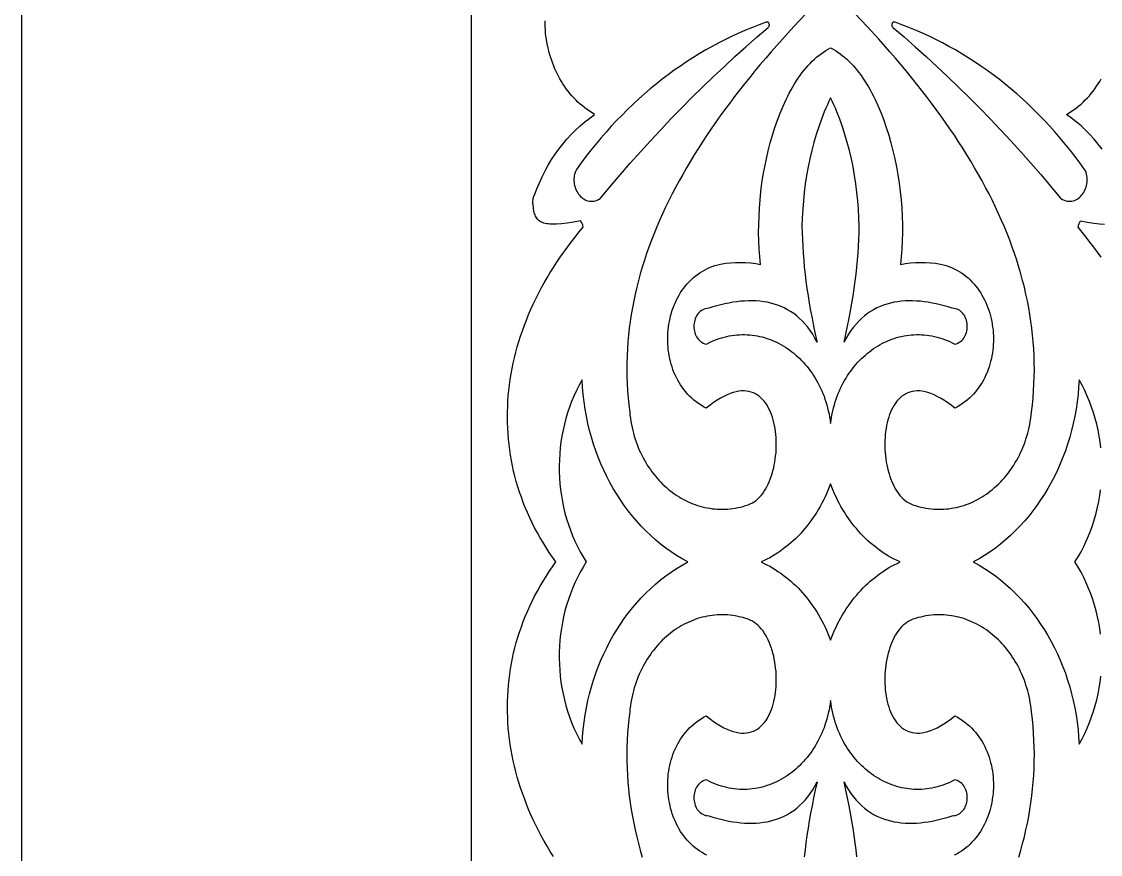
# Model space of a CAD drawing. Extents: x -335 to 335, y -262 to 262.
# Drawn here: x -335 to -215, y -169.9 to -77.3 of the extents above; entities that cross this region are included whole.
import ezdxf

# ---------------------------------------------------------------- set-up
doc = ezdxf.new("R2010")
doc.units = 0
doc.layers.add('LAYER_1', color=18, linetype='CONTINUOUS')

msp = doc.modelspace()

# ---------------------------------------------------------------- linework, layer by layer
at = {"layer": 'LAYER_1'}
for points in [[(335, -262.5), (335, 72.5), (140, 262.5), (-335, 262.5), (-335, -262.5)], [(185.59, 148.27), (119.67, 212.5), (-285, 212.5), (-285, -212.5), (285, -212.5), (285, 49.82), (192.78, 141.45)], [(-273.26, -93.7), (-273.35, -93.87), (-273.42, -94.04), (-273.47, -94.22), (-273.51, -94.4), (-273.54, -94.58), (-273.55, -94.76), (-273.55, -94.95), (-273.54, -95.13), (-273.51, -95.31), (-273.47, -95.48), (-273.43, -95.66), (-273.37, -95.83), (-273.3, -95.99), (-273.22, -96.15), (-273.13, -96.3), (-273.03, -96.44), (-272.93, -96.58), (-272.81, -96.7), (-272.69, -96.81), (-272.56, -96.92), (-272.43, -97.01), (-272.29, -97.08), (-272.14, -97.15), (-271.99, -97.19), (-271.83, -97.22), (-271.67, -97.24), (-271.5, -97.24), (-271.33, -97.22), (-271.16, -97.18), (-270.98, -97.12), (-270.81, -97.04), (-270.63, -96.93), (-270.55, -96.86), (-269.47, -95.56), (-268.38, -94.28), (-267.28, -93.01), (-266.16, -91.76), (-265.04, -90.52), (-263.9, -89.3), (-262.76, -88.09), (-261.6, -86.9), (-260.43, -85.72), (-259.25, -84.56), (-258.05, -83.41), (-256.85, -82.28), (-255.64, -81.16), (-254.42, -80.06), (-253.18, -78.97), (-251.94, -77.9), (-251.89, -77.86), (-251.86, -77.81), (-251.83, -77.76), (-251.82, -77.71), (-251.81, -77.66), (-251.81, -77.6), (-251.82, -77.55), (-251.84, -77.5), (-251.86, -77.45), (-251.89, -77.41), (-251.92, -77.37), (-251.96, -77.34), (-252.01, -77.32), (-252.06, -77.32), (-252.11, -77.32), (-252.17, -77.34), (-252.94, -77.62), (-253.7, -77.91), (-254.46, -78.22), (-255.22, -78.55), (-255.96, -78.89), (-256.7, -79.25), (-257.44, -79.63), (-258.17, -80.02), (-258.89, -80.42), (-259.61, -80.84), (-260.31, -81.28), (-261.01, -81.73), (-261.71, -82.2), (-262.39, -82.68), (-263.07, -83.17), (-263.74, -83.68), (-264.41, -84.21), (-265.06, -84.75), (-265.71, -85.3), (-266.34, -85.86), (-266.97, -86.44), (-267.59, -87.04), (-268.2, -87.65), (-268.8, -88.27), (-269.4, -88.9), (-269.98, -89.55), (-270.55, -90.21), (-271.11, -90.88), (-271.67, -91.57), (-272.21, -92.27), (-272.74, -92.98)], [(-237.83, -77.34), (-237.89, -77.32), (-237.94, -77.32), (-237.99, -77.32), (-238.04, -77.34), (-238.08, -77.37), (-238.11, -77.41), (-238.14, -77.45), (-238.16, -77.5), (-238.18, -77.55), (-238.19, -77.6), (-238.19, -77.66), (-238.18, -77.71), (-238.17, -77.76), (-238.14, -77.81), (-238.11, -77.86), (-238.06, -77.9), (-236.82, -78.97), (-235.58, -80.06), (-234.36, -81.16), (-233.15, -82.28), (-231.95, -83.41), (-230.75, -84.56), (-229.57, -85.72), (-228.4, -86.9), (-227.24, -88.09), (-226.1, -89.3), (-224.96, -90.52), (-223.84, -91.76), (-222.72, -93.01), (-221.62, -94.28), (-220.53, -95.56), (-219.45, -96.86), (-219.37, -96.93), (-219.19, -97.04), (-219.02, -97.12), (-218.84, -97.18), (-218.67, -97.22), (-218.5, -97.24), (-218.33, -97.24), (-218.17, -97.22), (-218.01, -97.19), (-217.86, -97.15), (-217.71, -97.08), (-217.57, -97.01), (-217.44, -96.92), (-217.31, -96.81), (-217.19, -96.7), (-217.07, -96.58), (-216.97, -96.44), (-216.87, -96.3), (-216.78, -96.15), (-216.7, -95.99), (-216.63, -95.83), (-216.57, -95.66), (-216.53, -95.48), (-216.49, -95.31), (-216.46, -95.13), (-216.45, -94.95), (-216.45, -94.76), (-216.46, -94.58), (-216.49, -94.4), (-216.53, -94.22), (-216.58, -94.04), (-216.65, -93.87), (-216.74, -93.7), (-217.26, -92.98), (-217.79, -92.27), (-218.33, -91.57), (-218.89, -90.88), (-219.45, -90.21), (-220.02, -89.55), (-220.6, -88.9), (-221.2, -88.27), (-221.8, -87.65), (-222.41, -87.04), (-223.03, -86.44), (-223.66, -85.86), (-224.29, -85.3), (-224.94, -84.75), (-225.59, -84.21), (-226.26, -83.68), (-226.93, -83.17), (-227.61, -82.68), (-228.29, -82.2), (-228.99, -81.73), (-229.69, -81.28), (-230.39, -80.84), (-231.11, -80.42), (-231.83, -80.02), (-232.56, -79.63), (-233.3, -79.25), (-234.04, -78.89), (-234.78, -78.55), (-235.54, -78.22), (-236.3, -77.91), (-237.06, -77.62)], [(-258.54, -109.14), (-258.73, -109.15), (-258.9, -109.19), (-259.07, -109.24), (-259.22, -109.31), (-259.37, -109.39), (-259.5, -109.49), (-259.62, -109.6), (-259.73, -109.73), (-259.83, -109.86), (-259.92, -110), (-259.99, -110.15), (-260.06, -110.31), (-260.11, -110.48), (-260.15, -110.64), (-260.18, -110.82), (-260.2, -110.99), (-260.21, -111.17), (-260.2, -111.34), (-260.18, -111.52), (-260.15, -111.69), (-260.11, -111.85), (-260.06, -112.02), (-259.99, -112.18), (-259.91, -112.33), (-259.82, -112.47), (-259.71, -112.6), (-259.6, -112.72), (-259.47, -112.83), (-259.32, -112.93), (-259.17, -113.02), (-259, -113.08), (-258.82, -113.13), (-258.54, -112.99), (-258.26, -112.85), (-257.97, -112.73), (-257.69, -112.62), (-257.41, -112.52), (-257.12, -112.42), (-256.84, -112.34), (-256.55, -112.27), (-256.27, -112.21), (-255.98, -112.16), (-255.7, -112.12), (-255.41, -112.1), (-255.13, -112.08), (-254.85, -112.07), (-254.56, -112.07), (-254.28, -112.08), (-254, -112.1), (-253.72, -112.12), (-253.44, -112.16), (-253.17, -112.21), (-252.89, -112.27), (-252.62, -112.33), (-252.35, -112.41), (-252.08, -112.49), (-251.81, -112.58), (-251.55, -112.69), (-251.29, -112.8), (-251.03, -112.91), (-250.78, -113.04), (-250.52, -113.17), (-250.28, -113.32), (-250.03, -113.47), (-249.79, -113.63), (-249.55, -113.79), (-249.32, -113.97), (-249.09, -114.15), (-248.87, -114.34), (-248.65, -114.54), (-248.43, -114.74), (-248.22, -114.95), (-248.01, -115.17), (-247.81, -115.4), (-247.62, -115.63), (-247.43, -115.87), (-247.24, -116.12), (-247.06, -116.37), (-246.89, -116.63), (-246.72, -116.9), (-246.56, -117.17), (-246.41, -117.45), (-246.26, -117.73), (-246.12, -118.02), (-245.98, -118.32), (-245.85, -118.62), (-245.73, -118.93), (-245.62, -119.24), (-245.52, -119.56), (-245.42, -119.89), (-245.33, -120.22), (-245.25, -120.55), (-245.17, -120.89), (-245.11, -121.24), (-245.05, -121.59), (-245, -121.94), (-244.95, -121.59), (-244.89, -121.24), (-244.83, -120.89), (-244.75, -120.55), (-244.67, -120.22), (-244.58, -119.89), (-244.48, -119.56), (-244.38, -119.24), (-244.27, -118.93), (-244.15, -118.62), (-244.02, -118.32), (-243.88, -118.02), (-243.74, -117.73), (-243.59, -117.45), (-243.44, -117.17), (-243.28, -116.9), (-243.11, -116.63), (-242.94, -116.37), (-242.76, -116.12), (-242.57, -115.87), (-242.38, -115.63), (-242.19, -115.4), (-241.99, -115.17), (-241.78, -114.95), (-241.57, -114.74), (-241.35, -114.54), (-241.13, -114.34), (-240.91, -114.15), (-240.68, -113.97), (-240.45, -113.79), (-240.21, -113.63), (-239.97, -113.47), (-239.72, -113.32), (-239.48, -113.17), (-239.22, -113.04), (-238.97, -112.91), (-238.71, -112.8), (-238.45, -112.69), (-238.19, -112.58), (-237.92, -112.49), (-237.65, -112.41), (-237.38, -112.33), (-237.11, -112.27), (-236.83, -112.21), (-236.56, -112.16), (-236.28, -112.12), (-236, -112.1), (-235.72, -112.08), (-235.44, -112.07), (-235.15, -112.07), (-234.87, -112.08), (-234.59, -112.1), (-234.3, -112.12), (-234.02, -112.16), (-233.73, -112.21), (-233.45, -112.27), (-233.16, -112.34), (-232.88, -112.42), (-232.59, -112.52), (-232.31, -112.62), (-232.03, -112.73), (-231.74, -112.85), (-231.46, -112.99), (-231.18, -113.13), (-231, -113.08), (-230.83, -113.02), (-230.68, -112.93), (-230.53, -112.83), (-230.4, -112.72), (-230.29, -112.6), (-230.18, -112.47), (-230.09, -112.33), (-230.01, -112.18), (-229.94, -112.02), (-229.89, -111.85), (-229.85, -111.69), (-229.82, -111.52), (-229.8, -111.34), (-229.79, -111.17), (-229.8, -110.99), (-229.82, -110.82), (-229.85, -110.64), (-229.89, -110.48), (-229.94, -110.31), (-230.01, -110.15), (-230.08, -110), (-230.17, -109.86), (-230.27, -109.73), (-230.38, -109.6), (-230.5, -109.49), (-230.63, -109.39), (-230.78, -109.31), (-230.93, -109.24), (-231.1, -109.19), (-231.27, -109.15), (-231.46, -109.14), (-231.91, -109), (-232.35, -108.87), (-232.8, -108.75), (-233.25, -108.65), (-233.69, -108.56), (-234.13, -108.48), (-234.57, -108.42), (-235, -108.37), (-235.44, -108.34), (-235.87, -108.32), (-236.29, -108.32), (-236.71, -108.33), (-237.13, -108.37), (-237.53, -108.42), (-237.94, -108.48), (-238.34, -108.57), (-238.73, -108.68), (-239.11, -108.8), (-239.49, -108.95), (-239.85, -109.11), (-240.21, -109.3), (-240.56, -109.51), (-240.91, -109.74), (-241.24, -109.99), (-241.56, -110.27), (-241.87, -110.57), (-242.17, -110.9), (-242.46, -111.25), (-242.74, -111.62), (-243.01, -112.02), (-243.26, -112.45), (-243.5, -112.9), (-243.3, -112.01), (-243.11, -111.13), (-242.94, -110.26), (-242.78, -109.41), (-242.63, -108.58), (-242.5, -107.76), (-242.37, -106.94), (-242.26, -106.14), (-242.16, -105.35), (-242.08, -104.57), (-242.01, -103.79), (-241.94, -103.03), (-241.9, -102.26), (-241.86, -101.5), (-241.83, -100.75), (-241.82, -100), (-241.85, -99.07), (-241.9, -98.13), (-241.97, -97.19), (-242.07, -96.25), (-242.19, -95.31), (-242.33, -94.37), (-242.5, -93.43), (-242.69, -92.51), (-242.9, -91.59), (-243.14, -90.69), (-243.4, -89.81), (-243.68, -88.95), (-243.98, -88.1), (-244.3, -87.29), (-244.46, -86.89), (-244.64, -86.5), (-244.82, -86.11), (-245, -85.74), (-245.18, -86.11), (-245.36, -86.5), (-245.54, -86.89), (-245.7, -87.29), (-246.02, -88.1), (-246.32, -88.95), (-246.6, -89.81), (-246.86, -90.69), (-247.1, -91.59), (-247.31, -92.51), (-247.5, -93.43), (-247.67, -94.37), (-247.81, -95.31), (-247.93, -96.25), (-248.03, -97.19), (-248.1, -98.13), (-248.15, -99.07), (-248.18, -100), (-248.17, -100.75), (-248.14, -101.5), (-248.1, -102.26), (-248.06, -103.03), (-247.99, -103.79), (-247.92, -104.57), (-247.84, -105.35), (-247.74, -106.14), (-247.63, -106.94), (-247.5, -107.76), (-247.37, -108.58), (-247.22, -109.41), (-247.06, -110.26), (-246.89, -111.13), (-246.7, -112.01), (-246.5, -112.9), (-246.74, -112.45), (-246.99, -112.02), (-247.26, -111.62), (-247.54, -111.25), (-247.83, -110.9), (-248.13, -110.57), (-248.44, -110.27), (-248.76, -109.99), (-249.09, -109.74), (-249.44, -109.51), (-249.79, -109.3), (-250.15, -109.11), (-250.51, -108.95), (-250.89, -108.8), (-251.27, -108.68), (-251.66, -108.57), (-252.06, -108.48), (-252.47, -108.42), (-252.87, -108.37), (-253.29, -108.33), (-253.71, -108.32), (-254.13, -108.32), (-254.56, -108.34), (-255, -108.37), (-255.43, -108.42), (-255.87, -108.48), (-256.31, -108.56), (-256.75, -108.65), (-257.2, -108.75), (-257.65, -108.87), (-258.09, -109)], [(-272.19, -137.36), (-272.54, -137.93), (-272.86, -138.5), (-273.17, -139.09), (-273.45, -139.68), (-273.71, -140.29), (-273.95, -140.9), (-274.17, -141.53), (-274.37, -142.16), (-274.55, -142.8), (-274.7, -143.44), (-274.83, -144.09), (-274.95, -144.75), (-275.04, -145.4), (-275.11, -146.06), (-275.15, -146.73), (-275.18, -147.39), (-275.19, -148.06), (-275.17, -148.72), (-275.13, -149.39), (-275.07, -150.05), (-274.99, -150.71), (-274.89, -151.37), (-274.76, -152.03), (-274.61, -152.68), (-274.44, -153.32), (-274.25, -153.96), (-274.04, -154.59), (-273.81, -155.21), (-273.55, -155.83), (-273.28, -156.43), (-272.98, -157.03), (-272.65, -157.62), (-272.6, -156.79), (-272.53, -155.98), (-272.43, -155.17), (-272.31, -154.36), (-272.17, -153.57), (-272, -152.78), (-271.82, -152.01), (-271.61, -151.24), (-271.37, -150.49), (-271.12, -149.74), (-270.85, -149.01), (-270.55, -148.29), (-270.24, -147.58), (-269.9, -146.89), (-269.55, -146.21), (-269.18, -145.55), (-268.79, -144.9), (-268.37, -144.26), (-267.95, -143.64), (-267.5, -143.04), (-267.04, -142.46), (-266.56, -141.89), (-266.06, -141.35), (-265.54, -140.82), (-265.01, -140.31), (-264.47, -139.83), (-263.91, -139.36), (-263.33, -138.91), (-262.74, -138.49), (-262.14, -138.09), (-261.52, -137.72), (-260.88, -137.36), (-261.52, -137.01), (-262.14, -136.63), (-262.74, -136.23), (-263.33, -135.81), (-263.91, -135.37), (-264.47, -134.9), (-265.01, -134.41), (-265.54, -133.91), (-266.06, -133.38), (-266.56, -132.83), (-267.04, -132.27), (-267.5, -131.68), (-267.95, -131.08), (-268.37, -130.46), (-268.79, -129.83), (-269.18, -129.18), (-269.55, -128.52), (-269.9, -127.84), (-270.24, -127.14), (-270.55, -126.43), (-270.85, -125.71), (-271.12, -124.98), (-271.37, -124.24), (-271.61, -123.48), (-271.82, -122.72), (-272, -121.94), (-272.17, -121.16), (-272.31, -120.36), (-272.43, -119.56), (-272.53, -118.75), (-272.6, -117.93), (-272.65, -117.11), (-272.98, -117.7), (-273.28, -118.29), (-273.55, -118.9), (-273.81, -119.51), (-274.04, -120.14), (-274.25, -120.77), (-274.44, -121.41), (-274.61, -122.05), (-274.76, -122.7), (-274.89, -123.35), (-274.99, -124.01), (-275.07, -124.67), (-275.13, -125.34), (-275.17, -126), (-275.19, -126.67), (-275.18, -127.33), (-275.15, -128), (-275.11, -128.66), (-275.04, -129.32), (-274.95, -129.98), (-274.83, -130.63), (-274.7, -131.28), (-274.55, -131.93), (-274.37, -132.57), (-274.17, -133.2), (-273.95, -133.82), (-273.71, -134.44), (-273.45, -135.04), (-273.17, -135.64), (-272.86, -136.23), (-272.54, -136.8)], [(-252.73, -137.36), (-252.4, -137.51), (-252.08, -137.67), (-251.77, -137.84), (-251.46, -138.02), (-251.15, -138.2), (-250.85, -138.4), (-250.55, -138.6), (-250.26, -138.81), (-249.98, -139.03), (-249.69, -139.26), (-249.42, -139.5), (-249.15, -139.74), (-248.88, -139.99), (-248.62, -140.25), (-248.36, -140.52), (-248.12, -140.79), (-247.87, -141.07), (-247.63, -141.36), (-247.4, -141.65), (-247.18, -141.96), (-246.96, -142.26), (-246.75, -142.58), (-246.54, -142.9), (-246.34, -143.23), (-246.15, -143.56), (-245.96, -143.9), (-245.78, -144.25), (-245.61, -144.6), (-245.45, -144.95), (-245.29, -145.32), (-245.14, -145.68), (-245, -146.06), (-244.86, -145.68), (-244.71, -145.32), (-244.55, -144.95), (-244.39, -144.6), (-244.22, -144.25), (-244.04, -143.9), (-243.85, -143.56), (-243.66, -143.23), (-243.46, -142.9), (-243.25, -142.58), (-243.04, -142.26), (-242.82, -141.96), (-242.6, -141.65), (-242.37, -141.36), (-242.13, -141.07), (-241.88, -140.79), (-241.64, -140.52), (-241.38, -140.25), (-241.12, -139.99), (-240.85, -139.74), (-240.58, -139.5), (-240.31, -139.26), (-240.02, -139.03), (-239.74, -138.81), (-239.45, -138.6), (-239.15, -138.4), (-238.85, -138.2), (-238.54, -138.02), (-238.23, -137.84), (-237.92, -137.67), (-237.6, -137.51), (-237.27, -137.36), (-237.6, -137.21), (-237.92, -137.05), (-238.23, -136.88), (-238.54, -136.71), (-238.85, -136.52), (-239.15, -136.33), (-239.45, -136.12), (-239.74, -135.91), (-240.02, -135.69), (-240.31, -135.46), (-240.58, -135.23), (-240.85, -134.99), (-241.12, -134.73), (-241.38, -134.48), (-241.64, -134.21), (-241.88, -133.94), (-242.13, -133.65), (-242.37, -133.37), (-242.6, -133.07), (-242.82, -132.77), (-243.04, -132.46), (-243.25, -132.15), (-243.46, -131.83), (-243.66, -131.5), (-243.85, -131.17), (-244.04, -130.83), (-244.22, -130.48), (-244.39, -130.13), (-244.55, -129.77), (-244.71, -129.41), (-244.86, -129.04), (-245, -128.67), (-245.14, -129.04), (-245.29, -129.41), (-245.45, -129.77), (-245.61, -130.13), (-245.78, -130.48), (-245.96, -130.83), (-246.15, -131.17), (-246.34, -131.5), (-246.54, -131.83), (-246.75, -132.15), (-246.96, -132.46), (-247.18, -132.77), (-247.4, -133.07), (-247.63, -133.37), (-247.87, -133.65), (-248.12, -133.94), (-248.36, -134.21), (-248.62, -134.48), (-248.88, -134.73), (-249.15, -134.99), (-249.42, -135.23), (-249.69, -135.46), (-249.98, -135.69), (-250.26, -135.91), (-250.55, -136.12), (-250.85, -136.33), (-251.15, -136.52), (-251.46, -136.71), (-251.77, -136.88), (-252.08, -137.05), (-252.4, -137.21)]]:
    msp.add_lwpolyline(points, close=True, dxfattribs=at)
for points in [[(-247.75, -76.38), (-249.07, -77.79), (-250.36, -79.2), (-251.61, -80.62), (-252.22, -81.33), (-252.82, -82.04), (-253.41, -82.75), (-254, -83.46), (-254.57, -84.17), (-255.13, -84.89), (-255.68, -85.6), (-256.22, -86.32), (-256.76, -87.03), (-257.28, -87.75), (-257.79, -88.47), (-258.28, -89.19), (-258.77, -89.9), (-259.25, -90.63), (-259.71, -91.35), (-260.16, -92.07), (-260.6, -92.79), (-261.03, -93.52), (-261.45, -94.25), (-261.86, -94.97), (-262.25, -95.7), (-262.63, -96.43), (-263, -97.16), (-263.35, -97.9), (-263.69, -98.63), (-264.02, -99.37), (-264.34, -100.1), (-264.64, -100.84), (-264.93, -101.58), (-265.21, -102.33), (-265.47, -103.07), (-265.71, -103.81), (-265.95, -104.56), (-266.17, -105.31), (-266.37, -106.06), (-266.56, -106.81), (-266.74, -107.56), (-266.9, -108.32), (-267.05, -109.08), (-267.18, -109.84), (-267.29, -110.6), (-267.4, -111.36), (-267.48, -112.13), (-267.55, -112.89), (-267.6, -113.66), (-267.64, -114.44), (-267.66, -115.21), (-267.67, -115.98), (-267.66, -116.76), (-267.63, -117.54), (-267.59, -118.32), (-267.53, -119.11), (-267.45, -119.9), (-267.35, -120.69), (-267.32, -121.04), (-267.27, -121.38), (-267.22, -121.73), (-267.16, -122.06), (-267.09, -122.4), (-267.01, -122.73), (-266.93, -123.05), (-266.84, -123.37), (-266.74, -123.69), (-266.63, -124), (-266.52, -124.31), (-266.4, -124.61), (-266.28, -124.91), (-266.14, -125.2), (-266, -125.49), (-265.86, -125.77), (-265.71, -126.04), (-265.55, -126.31), (-265.39, -126.58), (-265.22, -126.84), (-265.05, -127.09), (-264.87, -127.34), (-264.68, -127.58), (-264.49, -127.82), (-264.3, -128.04), (-264.1, -128.27), (-263.89, -128.48), (-263.68, -128.69), (-263.47, -128.89), (-263.25, -129.09), (-263.03, -129.28), (-262.8, -129.46), (-262.57, -129.64), (-262.34, -129.8), (-262.1, -129.97), (-261.86, -130.12), (-261.61, -130.26), (-261.36, -130.4), (-261.11, -130.53), (-260.86, -130.66), (-260.6, -130.77), (-260.34, -130.88), (-260.07, -130.98), (-259.81, -131.07), (-259.54, -131.15), (-259.27, -131.22), (-259, -131.29), (-258.72, -131.34), (-258.45, -131.39), (-258.17, -131.43), (-257.89, -131.46), (-257.61, -131.48), (-257.32, -131.49), (-257.04, -131.5), (-256.75, -131.49), (-256.47, -131.47), (-256.18, -131.45), (-255.89, -131.41), (-255.6, -131.37), (-255.31, -131.31), (-255.03, -131.25), (-254.74, -131.17), (-254.45, -131.09), (-254.16, -130.99), (-253.93, -130.9), (-253.7, -130.79), (-253.49, -130.66), (-253.28, -130.51), (-253.09, -130.34), (-252.9, -130.15), (-252.72, -129.95), (-252.55, -129.73), (-252.38, -129.5), (-252.23, -129.25), (-252.08, -128.99), (-251.95, -128.72), (-251.82, -128.44), (-251.71, -128.15), (-251.6, -127.85), (-251.5, -127.54), (-251.41, -127.22), (-251.33, -126.9), (-251.26, -126.57), (-251.2, -126.24), (-251.15, -125.9), (-251.11, -125.56), (-251.07, -125.22), (-251.05, -124.87), (-251.04, -124.53), (-251.04, -124.19), (-251.04, -123.84), (-251.06, -123.5), (-251.09, -123.17), (-251.12, -122.83), (-251.17, -122.51), (-251.23, -122.18), (-251.3, -121.87), (-251.38, -121.56), (-251.47, -121.26), (-251.56, -120.97), (-251.67, -120.69), (-251.79, -120.42), (-251.93, -120.17), (-252.07, -119.92), (-252.22, -119.7), (-252.38, -119.48), (-252.56, -119.28), (-252.74, -119.1), (-252.94, -118.93), (-253.14, -118.79), (-253.36, -118.66), (-253.59, -118.55), (-253.83, -118.46), (-254.08, -118.4), (-254.35, -118.35), (-254.62, -118.34), (-254.91, -118.34), (-255.2, -118.37), (-255.51, -118.43), (-255.83, -118.51), (-256.17, -118.62), (-256.51, -118.76), (-256.87, -118.94), (-257.24, -119.14), (-257.61, -119.37), (-258.01, -119.63), (-258.41, -119.93), (-258.83, -120.27), (-259.12, -120.1), (-259.41, -119.93), (-259.69, -119.74), (-259.95, -119.55), (-260.21, -119.35), (-260.45, -119.13), (-260.68, -118.91), (-260.9, -118.68), (-261.11, -118.44), (-261.31, -118.19), (-261.5, -117.93), (-261.68, -117.67), (-261.85, -117.4), (-262.01, -117.13), (-262.15, -116.84), (-262.29, -116.56), (-262.42, -116.27), (-262.53, -115.97), (-262.64, -115.67), (-262.73, -115.36), (-262.81, -115.05), (-262.89, -114.74), (-262.95, -114.43), (-263, -114.11), (-263.05, -113.8), (-263.08, -113.48), (-263.1, -113.16), (-263.12, -112.83), (-263.12, -112.51), (-263.11, -112.19), (-263.1, -111.87), (-263.07, -111.55), (-263.03, -111.23), (-262.99, -110.92), (-262.93, -110.6), (-262.86, -110.29), (-262.79, -109.98), (-262.7, -109.68), (-262.61, -109.37), (-262.5, -109.08), (-262.39, -108.78), (-262.27, -108.5), (-262.13, -108.21), (-261.99, -107.94), (-261.84, -107.67), (-261.68, -107.4), (-261.51, -107.14), (-261.33, -106.89), (-261.14, -106.65), (-260.94, -106.42), (-260.73, -106.19), (-260.52, -105.98), (-260.29, -105.77), (-260.06, -105.57), (-259.81, -105.38), (-259.56, -105.21), (-259.3, -105.04), (-259.03, -104.89), (-258.75, -104.75), (-258.47, -104.62), (-258.17, -104.5), (-257.86, -104.39), (-257.55, -104.3), (-257.23, -104.23), (-256.67, -104.14), (-256.12, -104.08), (-255.56, -104.05), (-255, -104.04), (-254.45, -104.06), (-253.89, -104.1), (-253.33, -104.17), (-252.78, -104.27), (-252.87, -103.41), (-252.94, -102.53), (-252.98, -101.64), (-253, -100.75), (-252.99, -99.84), (-252.96, -98.92), (-252.91, -98), (-252.84, -97.08), (-252.74, -96.16), (-252.63, -95.24), (-252.49, -94.32), (-252.32, -93.41), (-252.14, -92.51), (-251.94, -91.63), (-251.71, -90.75), (-251.47, -89.89), (-251.2, -89.05), (-250.92, -88.23), (-250.61, -87.44), (-250.29, -86.67), (-249.95, -85.92), (-249.77, -85.56), (-249.59, -85.21), (-249.4, -84.86), (-249.21, -84.52), (-249.01, -84.19), (-248.81, -83.87), (-248.6, -83.56), (-248.39, -83.26), (-248.18, -82.97), (-247.96, -82.69), (-247.73, -82.42), (-247.51, -82.16), (-247.28, -81.91), (-247.04, -81.67), (-246.8, -81.44), (-246.55, -81.22), (-246.3, -81.02), (-246.05, -80.83), (-245.8, -80.65), (-245.53, -80.48), (-245.27, -80.33), (-245, -80.19), (-244.73, -80.33), (-244.47, -80.48), (-244.2, -80.65), (-243.95, -80.83), (-243.7, -81.02), (-243.45, -81.22), (-243.2, -81.44), (-242.96, -81.67), (-242.72, -81.91), (-242.49, -82.16), (-242.27, -82.42), (-242.04, -82.69), (-241.82, -82.97), (-241.61, -83.26), (-241.4, -83.56), (-241.19, -83.87), (-240.99, -84.19), (-240.79, -84.52), (-240.6, -84.86), (-240.41, -85.21), (-240.23, -85.56), (-240.05, -85.92), (-239.71, -86.67), (-239.39, -87.44), (-239.08, -88.23), (-238.8, -89.05), (-238.53, -89.89), (-238.29, -90.75), (-238.06, -91.63), (-237.86, -92.51), (-237.68, -93.41), (-237.51, -94.32), (-237.37, -95.24), (-237.26, -96.16), (-237.16, -97.08), (-237.09, -98), (-237.04, -98.92), (-237.01, -99.84), (-237, -100.75), (-237.02, -101.64), (-237.06, -102.53), (-237.13, -103.41), (-237.22, -104.27), (-236.67, -104.17), (-236.11, -104.1), (-235.55, -104.06), (-235, -104.04), (-234.44, -104.05), (-233.88, -104.08), (-233.33, -104.14), (-232.77, -104.23), (-232.45, -104.3), (-232.14, -104.39), (-231.83, -104.5), (-231.53, -104.62), (-231.25, -104.75), (-230.97, -104.89), (-230.7, -105.04), (-230.44, -105.21), (-230.19, -105.38), (-229.94, -105.57), (-229.71, -105.77), (-229.48, -105.98), (-229.27, -106.19), (-229.06, -106.42), (-228.86, -106.65), (-228.67, -106.89), (-228.49, -107.14), (-228.32, -107.4), (-228.16, -107.67), (-228.01, -107.94), (-227.87, -108.21), (-227.73, -108.5), (-227.61, -108.78), (-227.5, -109.08), (-227.39, -109.37), (-227.3, -109.68), (-227.21, -109.98), (-227.14, -110.29), (-227.07, -110.6), (-227.01, -110.92), (-226.97, -111.23), (-226.93, -111.55), (-226.9, -111.87), (-226.89, -112.19), (-226.88, -112.51), (-226.88, -112.83), (-226.9, -113.16), (-226.92, -113.48), (-226.95, -113.8), (-227, -114.11), (-227.05, -114.43), (-227.11, -114.74), (-227.19, -115.05), (-227.27, -115.36), (-227.36, -115.67), (-227.47, -115.97), (-227.58, -116.27), (-227.71, -116.56), (-227.85, -116.84), (-227.99, -117.13), (-228.15, -117.4), (-228.32, -117.67), (-228.5, -117.93), (-228.69, -118.19), (-228.89, -118.44), (-229.1, -118.68), (-229.32, -118.91), (-229.55, -119.13), (-229.79, -119.35), (-230.05, -119.55), (-230.31, -119.74), (-230.59, -119.93), (-230.88, -120.1), (-231.17, -120.27), (-231.59, -119.93), (-231.99, -119.63), (-232.39, -119.37), (-232.76, -119.14), (-233.13, -118.94), (-233.49, -118.76), (-233.83, -118.62), (-234.17, -118.51), (-234.49, -118.43), (-234.8, -118.37), (-235.09, -118.34), (-235.38, -118.34), (-235.65, -118.35), (-235.92, -118.4), (-236.17, -118.46), (-236.41, -118.55), (-236.64, -118.66), (-236.86, -118.79), (-237.06, -118.93), (-237.26, -119.1), (-237.44, -119.28), (-237.62, -119.48), (-237.78, -119.7), (-237.93, -119.92), (-238.07, -120.17), (-238.21, -120.42), (-238.33, -120.69), (-238.44, -120.97), (-238.53, -121.26), (-238.62, -121.56), (-238.7, -121.87), (-238.77, -122.18), (-238.83, -122.51), (-238.88, -122.83), (-238.91, -123.17), (-238.94, -123.5), (-238.96, -123.84), (-238.96, -124.19), (-238.96, -124.53), (-238.95, -124.87), (-238.93, -125.22), (-238.89, -125.56), (-238.85, -125.9), (-238.8, -126.24), (-238.74, -126.57), (-238.67, -126.9), (-238.59, -127.22), (-238.5, -127.54), (-238.4, -127.85), (-238.29, -128.15), (-238.18, -128.44), (-238.05, -128.72), (-237.92, -128.99), (-237.77, -129.25), (-237.62, -129.5), (-237.45, -129.73), (-237.28, -129.95), (-237.1, -130.15), (-236.91, -130.34), (-236.72, -130.51), (-236.51, -130.66), (-236.3, -130.79), (-236.07, -130.9), (-235.84, -130.99), (-235.55, -131.09), (-235.26, -131.17), (-234.97, -131.25), (-234.69, -131.31), (-234.4, -131.37), (-234.11, -131.41), (-233.82, -131.45), (-233.53, -131.47), (-233.25, -131.49), (-232.96, -131.5), (-232.68, -131.49), (-232.39, -131.48), (-232.11, -131.46), (-231.83, -131.43), (-231.55, -131.39), (-231.28, -131.34), (-231, -131.29), (-230.73, -131.22), (-230.46, -131.15), (-230.19, -131.07), (-229.93, -130.98), (-229.66, -130.88), (-229.4, -130.77), (-229.14, -130.66), (-228.89, -130.53), (-228.64, -130.4), (-228.39, -130.26), (-228.14, -130.12), (-227.9, -129.97), (-227.66, -129.8), (-227.43, -129.64), (-227.2, -129.46), (-226.97, -129.28), (-226.75, -129.09), (-226.53, -128.89), (-226.32, -128.69), (-226.11, -128.48), (-225.9, -128.27), (-225.7, -128.04), (-225.51, -127.82), (-225.32, -127.58), (-225.13, -127.34), (-224.95, -127.09), (-224.78, -126.84), (-224.61, -126.58), (-224.45, -126.31), (-224.29, -126.04), (-224.14, -125.77), (-224, -125.49), (-223.86, -125.2), (-223.72, -124.91), (-223.6, -124.61), (-223.48, -124.31), (-223.37, -124), (-223.26, -123.69), (-223.16, -123.37), (-223.07, -123.05), (-222.99, -122.73), (-222.91, -122.4), (-222.84, -122.06), (-222.78, -121.73), (-222.73, -121.38), (-222.68, -121.04), (-222.65, -120.69), (-222.55, -119.9), (-222.47, -119.11), (-222.41, -118.32), (-222.37, -117.54), (-222.34, -116.76), (-222.33, -115.98), (-222.34, -115.21), (-222.36, -114.44), (-222.4, -113.66), (-222.45, -112.89), (-222.52, -112.13), (-222.6, -111.36), (-222.71, -110.6), (-222.82, -109.84), (-222.95, -109.08), (-223.1, -108.32), (-223.26, -107.56), (-223.44, -106.81), (-223.63, -106.06), (-223.83, -105.31), (-224.05, -104.56), (-224.29, -103.81), (-224.53, -103.07), (-224.79, -102.33), (-225.07, -101.58), (-225.36, -100.84), (-225.66, -100.1), (-225.98, -99.37), (-226.31, -98.63), (-226.65, -97.9), (-227, -97.16), (-227.37, -96.43), (-227.75, -95.7), (-228.14, -94.97), (-228.55, -94.25), (-228.97, -93.52), (-229.4, -92.79), (-229.84, -92.07), (-230.29, -91.35), (-230.75, -90.63), (-231.23, -89.9), (-231.72, -89.19), (-232.21, -88.47), (-232.72, -87.75), (-233.24, -87.03), (-233.78, -86.32), (-234.32, -85.6), (-234.87, -84.89), (-235.43, -84.17), (-236, -83.46), (-236.59, -82.75), (-237.18, -82.04), (-237.78, -81.33), (-238.39, -80.62), (-239.64, -79.2), (-240.93, -77.79), (-242.25, -76.38)], [(-275.84, -170.12), (-276.19, -169.55), (-276.54, -168.97), (-276.87, -168.39), (-277.19, -167.81), (-277.49, -167.23), (-277.79, -166.64), (-278.07, -166.05), (-278.33, -165.46), (-278.59, -164.87), (-278.83, -164.28), (-279.06, -163.68), (-279.28, -163.08), (-279.48, -162.49), (-279.67, -161.89), (-279.85, -161.29), (-280.01, -160.68), (-280.16, -160.08), (-280.3, -159.48), (-280.42, -158.88), (-280.53, -158.27), (-280.63, -157.67), (-280.72, -157.06), (-280.79, -156.46), (-280.85, -155.85), (-280.89, -155.25), (-280.92, -154.65), (-280.94, -154.04), (-280.95, -153.44), (-280.94, -152.84), (-280.92, -152.24), (-280.88, -151.64), (-280.83, -151.04), (-280.77, -150.44), (-280.7, -149.85), (-280.61, -149.25), (-280.5, -148.66), (-280.39, -148.07), (-280.26, -147.48), (-280.11, -146.89), (-279.96, -146.31), (-279.79, -145.73), (-279.6, -145.15), (-279.4, -144.57), (-279.19, -143.99), (-278.96, -143.42), (-278.72, -142.85), (-278.47, -142.29), (-278.2, -141.73), (-277.92, -141.17), (-277.62, -140.61), (-277.31, -140.06), (-276.99, -139.51), (-276.65, -138.97), (-276.29, -138.43), (-275.93, -137.89), (-275.55, -137.36), (-275.93, -136.83), (-276.29, -136.3), (-276.65, -135.76), (-276.99, -135.21), (-277.31, -134.66), (-277.62, -134.11), (-277.92, -133.56), (-278.2, -133), (-278.47, -132.44), (-278.72, -131.87), (-278.96, -131.3), (-279.19, -130.73), (-279.4, -130.16), (-279.6, -129.58), (-279.79, -129), (-279.96, -128.42), (-280.11, -127.83), (-280.26, -127.25), (-280.39, -126.66), (-280.5, -126.07), (-280.61, -125.47), (-280.7, -124.88), (-280.77, -124.28), (-280.83, -123.69), (-280.88, -123.09), (-280.92, -122.49), (-280.94, -121.89), (-280.95, -121.28), (-280.94, -120.68), (-280.92, -120.08), (-280.89, -119.48), (-280.85, -118.87), (-280.79, -118.27), (-280.72, -117.66), (-280.63, -117.06), (-280.53, -116.45), (-280.42, -115.85), (-280.3, -115.25), (-280.16, -114.64), (-280.01, -114.04), (-279.85, -113.44), (-279.67, -112.84), (-279.48, -112.24), (-279.28, -111.64), (-279.06, -111.04), (-278.83, -110.45), (-278.59, -109.85), (-278.33, -109.26), (-278.07, -108.67), (-277.79, -108.08), (-277.49, -107.5), (-277.19, -106.91), (-276.87, -106.33), (-276.54, -105.75), (-276.19, -105.18), (-275.84, -104.6), (-275.47, -104.03), (-275.09, -103.47), (-274.69, -102.9), (-274.28, -102.34), (-273.86, -101.78), (-273.43, -101.23), (-272.99, -100.68), (-272.53, -100.13), (-272.57, -99.91), (-272.64, -99.72), (-272.72, -99.55), (-272.82, -99.41), (-273.6, -99.55), (-274.3, -99.66), (-274.93, -99.74), (-275.48, -99.79), (-275.73, -99.8), (-275.96, -99.8), (-276.18, -99.79), (-276.38, -99.77), (-276.57, -99.75), (-276.74, -99.71), (-276.9, -99.67), (-277.05, -99.62), (-277.18, -99.56), (-277.3, -99.49), (-277.41, -99.42), (-277.51, -99.33), (-277.6, -99.24), (-277.68, -99.13), (-277.76, -99.02), (-277.82, -98.9), (-277.87, -98.77), (-277.92, -98.63), (-277.96, -98.49), (-278, -98.33), (-278.05, -98), (-278.09, -97.62), (-278.11, -97.49), (-278.11, -97.36), (-278.11, -97.22), (-278.1, -97.09), (-278.08, -96.95), (-278.04, -96.82), (-278, -96.69), (-277.94, -96.57), (-277.68, -95.87), (-277.39, -95.19), (-277.09, -94.52), (-276.75, -93.87), (-276.4, -93.23), (-276.03, -92.61), (-275.63, -92.02), (-275.22, -91.44), (-274.78, -90.88), (-274.33, -90.34), (-273.86, -89.83), (-273.37, -89.33), (-272.87, -88.86), (-272.34, -88.41), (-271.8, -87.99), (-271.25, -87.59), (-271.53, -87.42), (-271.82, -87.24), (-272.09, -87.05), (-272.35, -86.85), (-272.61, -86.64), (-272.86, -86.43), (-273.11, -86.21), (-273.34, -85.98), (-273.57, -85.74), (-273.79, -85.5), (-274, -85.25), (-274.21, -84.99), (-274.41, -84.73), (-274.6, -84.46), (-274.78, -84.19), (-274.95, -83.91), (-275.12, -83.62), (-275.28, -83.33), (-275.43, -83.03), (-275.57, -82.73), (-275.71, -82.43), (-275.83, -82.12), (-275.95, -81.81), (-276.06, -81.49), (-276.17, -81.18), (-276.26, -80.85), (-276.35, -80.53), (-276.43, -80.2), (-276.5, -79.87), (-276.56, -79.54), (-276.61, -79.21), (-276.66, -78.87), (-276.7, -78.53), (-276.73, -78.19), (-276.75, -77.86), (-276.76, -77.52), (-276.76, -77.18)], [(-214.78, -91.44), (-215.22, -90.88), (-215.67, -90.34), (-216.14, -89.83), (-216.63, -89.33), (-217.13, -88.86), (-217.66, -88.41), (-218.2, -87.99), (-218.75, -87.59), (-218.47, -87.42), (-218.18, -87.24), (-217.91, -87.05), (-217.65, -86.85), (-217.39, -86.64), (-217.14, -86.43), (-216.89, -86.21), (-216.66, -85.98), (-216.43, -85.74), (-216.21, -85.5), (-216, -85.25), (-215.79, -84.99), (-215.59, -84.73), (-215.4, -84.46), (-215.22, -84.19), (-215.05, -83.91), (-214.88, -83.62)], [(-214.91, -103.47), (-215.31, -102.9), (-215.72, -102.34), (-216.14, -101.78), (-216.57, -101.23), (-217.01, -100.68), (-217.47, -100.13), (-217.43, -99.91), (-217.36, -99.72), (-217.28, -99.55), (-217.18, -99.41), (-216.4, -99.55), (-215.7, -99.66), (-215.07, -99.74), (-214.52, -99.79)], [(-214.93, -124.67), (-215.01, -124.01), (-215.11, -123.35), (-215.24, -122.7), (-215.39, -122.05), (-215.56, -121.41), (-215.75, -120.77), (-215.96, -120.14), (-216.19, -119.51), (-216.45, -118.9), (-216.72, -118.29), (-217.02, -117.7), (-217.35, -117.11), (-217.4, -117.93), (-217.47, -118.75), (-217.57, -119.56), (-217.69, -120.36), (-217.83, -121.16), (-218, -121.94), (-218.18, -122.72), (-218.39, -123.48), (-218.63, -124.24), (-218.88, -124.98), (-219.15, -125.71), (-219.45, -126.43), (-219.76, -127.14), (-220.1, -127.84), (-220.45, -128.52), (-220.82, -129.18), (-221.21, -129.83), (-221.63, -130.46), (-222.05, -131.08), (-222.5, -131.68), (-222.96, -132.27), (-223.44, -132.83), (-223.94, -133.38), (-224.46, -133.91), (-224.99, -134.41), (-225.53, -134.9), (-226.09, -135.37), (-226.67, -135.81), (-227.26, -136.23), (-227.86, -136.63), (-228.48, -137.01), (-229.12, -137.36), (-228.48, -137.72), (-227.86, -138.09), (-227.26, -138.49), (-226.67, -138.91), (-226.09, -139.36), (-225.53, -139.83), (-224.99, -140.31), (-224.46, -140.82), (-223.94, -141.35), (-223.44, -141.89), (-222.96, -142.46), (-222.5, -143.04), (-222.05, -143.64), (-221.63, -144.26), (-221.21, -144.9), (-220.82, -145.55), (-220.45, -146.21), (-220.1, -146.89), (-219.76, -147.58), (-219.45, -148.29), (-219.15, -149.01), (-218.88, -149.74), (-218.63, -150.49), (-218.39, -151.24), (-218.18, -152.01), (-218, -152.78), (-217.83, -153.57), (-217.69, -154.36), (-217.57, -155.17), (-217.47, -155.98), (-217.4, -156.79), (-217.35, -157.62), (-217.02, -157.03), (-216.72, -156.43), (-216.45, -155.83), (-216.19, -155.21), (-215.96, -154.59), (-215.75, -153.96), (-215.56, -153.32), (-215.39, -152.68), (-215.24, -152.03), (-215.11, -151.37), (-215.01, -150.71), (-214.93, -150.05)], [(-214.96, -145.4), (-215.05, -144.75), (-215.17, -144.09), (-215.3, -143.44), (-215.45, -142.8), (-215.63, -142.16), (-215.83, -141.53), (-216.05, -140.9), (-216.29, -140.29), (-216.55, -139.68), (-216.83, -139.09), (-217.14, -138.5), (-217.46, -137.93), (-217.81, -137.36), (-217.46, -136.8), (-217.14, -136.23), (-216.83, -135.64), (-216.55, -135.04), (-216.29, -134.44), (-216.05, -133.82), (-215.83, -133.2), (-215.63, -132.57), (-215.45, -131.93), (-215.3, -131.28), (-215.17, -130.63), (-215.05, -129.98), (-214.96, -129.32)], [(-258.75, -169.98), (-259.03, -169.84), (-259.3, -169.68), (-259.56, -169.52), (-259.81, -169.34), (-260.06, -169.15), (-260.29, -168.96), (-260.52, -168.75), (-260.73, -168.53), (-260.94, -168.31), (-261.14, -168.07), (-261.33, -167.83), (-261.51, -167.58), (-261.68, -167.33), (-261.84, -167.06), (-261.99, -166.79), (-262.13, -166.51), (-262.27, -166.23), (-262.39, -165.94), (-262.5, -165.65), (-262.61, -165.35), (-262.7, -165.05), (-262.79, -164.74), (-262.86, -164.44), (-262.93, -164.12), (-262.99, -163.81), (-263.03, -163.49), (-263.07, -163.17), (-263.1, -162.85), (-263.11, -162.53), (-263.12, -162.21), (-263.12, -161.89), (-263.1, -161.57), (-263.08, -161.25), (-263.05, -160.93), (-263, -160.61), (-262.95, -160.3), (-262.89, -159.98), (-262.81, -159.67), (-262.73, -159.36), (-262.64, -159.06), (-262.53, -158.76), (-262.42, -158.46), (-262.29, -158.17), (-262.15, -157.88), (-262.01, -157.6), (-261.85, -157.33), (-261.68, -157.06), (-261.5, -156.79), (-261.31, -156.54), (-261.11, -156.29), (-260.9, -156.05), (-260.68, -155.82), (-260.45, -155.59), (-260.21, -155.38), (-259.95, -155.18), (-259.69, -154.98), (-259.41, -154.8), (-259.12, -154.62), (-258.83, -154.46), (-258.41, -154.79), (-258.01, -155.09), (-257.61, -155.36), (-257.24, -155.59), (-256.87, -155.79), (-256.51, -155.96), (-256.17, -156.1), (-255.83, -156.21), (-255.51, -156.3), (-255.2, -156.35), (-254.91, -156.39), (-254.62, -156.39), (-254.35, -156.37), (-254.08, -156.33), (-253.83, -156.26), (-253.59, -156.18), (-253.36, -156.07), (-253.14, -155.94), (-252.94, -155.79), (-252.74, -155.63), (-252.56, -155.45), (-252.38, -155.25), (-252.22, -155.03), (-252.07, -154.8), (-251.93, -154.56), (-251.79, -154.3), (-251.67, -154.03), (-251.56, -153.75), (-251.47, -153.46), (-251.38, -153.16), (-251.3, -152.86), (-251.23, -152.54), (-251.17, -152.22), (-251.12, -151.89), (-251.09, -151.56), (-251.06, -151.22), (-251.04, -150.88), (-251.04, -150.54), (-251.04, -150.2), (-251.05, -149.85), (-251.07, -149.51), (-251.11, -149.17), (-251.15, -148.82), (-251.2, -148.49), (-251.26, -148.15), (-251.33, -147.82), (-251.41, -147.5), (-251.5, -147.18), (-251.6, -146.88), (-251.71, -146.57), (-251.82, -146.28), (-251.95, -146), (-252.08, -145.73), (-252.23, -145.47), (-252.38, -145.23), (-252.55, -144.99), (-252.72, -144.78), (-252.9, -144.57), (-253.09, -144.39), (-253.28, -144.22), (-253.49, -144.07), (-253.7, -143.94), (-253.93, -143.83), (-254.16, -143.73), (-254.45, -143.64), (-254.74, -143.55), (-255.03, -143.48), (-255.31, -143.41), (-255.6, -143.36), (-255.89, -143.31), (-256.18, -143.28), (-256.47, -143.25), (-256.75, -143.24), (-257.04, -143.23), (-257.32, -143.23), (-257.61, -143.24), (-257.89, -143.27), (-258.17, -143.3), (-258.45, -143.33), (-258.72, -143.38), (-259, -143.44), (-259.27, -143.5), (-259.54, -143.58), (-259.81, -143.66), (-260.07, -143.75), (-260.34, -143.85), (-260.6, -143.96), (-260.86, -144.07), (-261.11, -144.19), (-261.36, -144.32), (-261.61, -144.46), (-261.86, -144.61), (-262.1, -144.76), (-262.34, -144.92), (-262.57, -145.09), (-262.8, -145.26), (-263.03, -145.45), (-263.25, -145.64), (-263.47, -145.83), (-263.68, -146.03), (-263.89, -146.24), (-264.1, -146.46), (-264.3, -146.68), (-264.49, -146.91), (-264.68, -147.15), (-264.87, -147.39), (-265.05, -147.63), (-265.22, -147.89), (-265.39, -148.15), (-265.55, -148.41), (-265.71, -148.68), (-265.86, -148.96), (-266, -149.24), (-266.14, -149.53), (-266.28, -149.82), (-266.4, -150.11), (-266.52, -150.42), (-266.63, -150.72), (-266.74, -151.04), (-266.84, -151.35), (-266.93, -151.67), (-267.01, -152), (-267.09, -152.33), (-267.16, -152.66), (-267.22, -153), (-267.27, -153.34), (-267.32, -153.69), (-267.35, -154.04), (-267.45, -154.83), (-267.53, -155.62), (-267.59, -156.4), (-267.63, -157.18), (-267.66, -157.96), (-267.67, -158.74), (-267.66, -159.52), (-267.64, -160.29), (-267.6, -161.06), (-267.55, -161.83), (-267.48, -162.6), (-267.4, -163.36), (-267.29, -164.13), (-267.18, -164.89), (-267.05, -165.65), (-266.9, -166.41), (-266.74, -167.16), (-266.56, -167.91), (-266.37, -168.67), (-266.17, -169.42), (-265.95, -170.17)], [(-224.05, -170.17), (-223.83, -169.42), (-223.63, -168.67), (-223.44, -167.91), (-223.26, -167.16), (-223.1, -166.41), (-222.95, -165.65), (-222.82, -164.89), (-222.71, -164.13), (-222.6, -163.36), (-222.52, -162.6), (-222.45, -161.83), (-222.4, -161.06), (-222.36, -160.29), (-222.34, -159.52), (-222.33, -158.74), (-222.34, -157.96), (-222.37, -157.18), (-222.41, -156.4), (-222.47, -155.62), (-222.55, -154.83), (-222.65, -154.04), (-222.68, -153.69), (-222.73, -153.34), (-222.78, -153), (-222.84, -152.66), (-222.91, -152.33), (-222.99, -152), (-223.07, -151.67), (-223.16, -151.35), (-223.26, -151.04), (-223.37, -150.72), (-223.48, -150.42), (-223.6, -150.11), (-223.72, -149.82), (-223.86, -149.53), (-224, -149.24), (-224.14, -148.96), (-224.29, -148.68), (-224.45, -148.41), (-224.61, -148.15), (-224.78, -147.89), (-224.95, -147.63), (-225.13, -147.39), (-225.32, -147.15), (-225.51, -146.91), (-225.7, -146.68), (-225.9, -146.46), (-226.11, -146.24), (-226.32, -146.03), (-226.53, -145.83), (-226.75, -145.64), (-226.97, -145.45), (-227.2, -145.26), (-227.43, -145.09), (-227.66, -144.92), (-227.9, -144.76), (-228.14, -144.61), (-228.39, -144.46), (-228.64, -144.32), (-228.89, -144.19), (-229.14, -144.07), (-229.4, -143.96), (-229.66, -143.85), (-229.93, -143.75), (-230.19, -143.66), (-230.46, -143.58), (-230.73, -143.5), (-231, -143.44), (-231.28, -143.38), (-231.55, -143.33), (-231.83, -143.3), (-232.11, -143.27), (-232.39, -143.24), (-232.68, -143.23), (-232.96, -143.23), (-233.25, -143.24), (-233.53, -143.25), (-233.82, -143.28), (-234.11, -143.31), (-234.4, -143.36), (-234.69, -143.41), (-234.97, -143.48), (-235.26, -143.55), (-235.55, -143.64), (-235.84, -143.73), (-236.07, -143.83), (-236.3, -143.94), (-236.51, -144.07), (-236.72, -144.22), (-236.91, -144.39), (-237.1, -144.57), (-237.28, -144.78), (-237.45, -144.99), (-237.62, -145.23), (-237.77, -145.47), (-237.92, -145.73), (-238.05, -146), (-238.18, -146.28), (-238.29, -146.57), (-238.4, -146.88), (-238.5, -147.18), (-238.59, -147.5), (-238.67, -147.82), (-238.74, -148.15), (-238.8, -148.49), (-238.85, -148.82), (-238.89, -149.17), (-238.93, -149.51), (-238.95, -149.85), (-238.96, -150.2), (-238.96, -150.54), (-238.96, -150.88), (-238.94, -151.22), (-238.91, -151.56), (-238.88, -151.89), (-238.83, -152.22), (-238.77, -152.54), (-238.7, -152.86), (-238.62, -153.16), (-238.53, -153.46), (-238.44, -153.75), (-238.33, -154.03), (-238.21, -154.3), (-238.07, -154.56), (-237.93, -154.8), (-237.78, -155.03), (-237.62, -155.25), (-237.44, -155.45), (-237.26, -155.63), (-237.06, -155.79), (-236.86, -155.94), (-236.64, -156.07), (-236.41, -156.18), (-236.17, -156.26), (-235.92, -156.33), (-235.65, -156.37), (-235.38, -156.39), (-235.09, -156.39), (-234.8, -156.35), (-234.49, -156.3), (-234.17, -156.21), (-233.83, -156.1), (-233.49, -155.96), (-233.13, -155.79), (-232.76, -155.59), (-232.39, -155.36), (-231.99, -155.09), (-231.59, -154.79), (-231.17, -154.46), (-230.88, -154.62), (-230.59, -154.8), (-230.31, -154.98), (-230.05, -155.18), (-229.79, -155.38), (-229.55, -155.59), (-229.32, -155.82), (-229.1, -156.05), (-228.89, -156.29), (-228.69, -156.54), (-228.5, -156.79), (-228.32, -157.06), (-228.15, -157.33), (-227.99, -157.6), (-227.85, -157.88), (-227.71, -158.17), (-227.58, -158.46), (-227.47, -158.76), (-227.36, -159.06), (-227.27, -159.36), (-227.19, -159.67), (-227.11, -159.98), (-227.05, -160.3), (-227, -160.61), (-226.95, -160.93), (-226.92, -161.25), (-226.9, -161.57), (-226.88, -161.89), (-226.88, -162.21), (-226.89, -162.53), (-226.9, -162.85), (-226.93, -163.17), (-226.97, -163.49), (-227.01, -163.81), (-227.07, -164.12), (-227.14, -164.44), (-227.21, -164.74), (-227.3, -165.05), (-227.39, -165.35), (-227.5, -165.65), (-227.61, -165.94), (-227.73, -166.23), (-227.87, -166.51), (-228.01, -166.79), (-228.16, -167.06), (-228.32, -167.33), (-228.49, -167.58), (-228.67, -167.83), (-228.86, -168.07), (-229.06, -168.31), (-229.27, -168.53), (-229.48, -168.75), (-229.71, -168.96), (-229.94, -169.15), (-230.19, -169.34), (-230.44, -169.52), (-230.7, -169.68), (-230.97, -169.84), (-231.25, -169.98)], [(-242.08, -170.16), (-242.16, -169.37), (-242.26, -168.58), (-242.37, -167.78), (-242.5, -166.97), (-242.63, -166.15), (-242.78, -165.31), (-242.94, -164.46), (-243.11, -163.6), (-243.3, -162.72), (-243.5, -161.82), (-243.26, -162.28), (-243.01, -162.7), (-242.74, -163.1), (-242.46, -163.48), (-242.17, -163.83), (-241.87, -164.15), (-241.56, -164.45), (-241.24, -164.73), (-240.91, -164.99), (-240.56, -165.22), (-240.21, -165.43), (-239.85, -165.61), (-239.49, -165.78), (-239.11, -165.92), (-238.73, -166.05), (-238.34, -166.16), (-237.94, -166.24), (-237.53, -166.31), (-237.13, -166.36), (-236.71, -166.39), (-236.29, -166.41), (-235.87, -166.41), (-235.44, -166.39), (-235, -166.36), (-234.57, -166.31), (-234.13, -166.25), (-233.69, -166.17), (-233.25, -166.08), (-232.8, -165.97), (-232.35, -165.86), (-231.91, -165.73), (-231.46, -165.59), (-231.27, -165.57), (-231.1, -165.54), (-230.93, -165.49), (-230.78, -165.42), (-230.63, -165.33), (-230.5, -165.23), (-230.38, -165.12), (-230.27, -165), (-230.17, -164.87), (-230.08, -164.72), (-230.01, -164.57), (-229.94, -164.41), (-229.89, -164.25), (-229.85, -164.08), (-229.82, -163.91), (-229.8, -163.74), (-229.79, -163.56), (-229.8, -163.39), (-229.82, -163.21), (-229.85, -163.04), (-229.89, -162.87), (-229.94, -162.71), (-230.01, -162.55), (-230.09, -162.4), (-230.18, -162.26), (-230.29, -162.12), (-230.4, -162), (-230.53, -161.89), (-230.68, -161.79), (-230.83, -161.71), (-231, -161.64), (-231.18, -161.59), (-231.46, -161.74), (-231.74, -161.87), (-232.03, -162), (-232.31, -162.11), (-232.59, -162.21), (-232.88, -162.3), (-233.16, -162.38), (-233.45, -162.45), (-233.73, -162.51), (-234.02, -162.56), (-234.3, -162.6), (-234.59, -162.63), (-234.87, -162.65), (-235.15, -162.66), (-235.44, -162.66), (-235.72, -162.65), (-236, -162.63), (-236.28, -162.6), (-236.56, -162.56), (-236.83, -162.52), (-237.11, -162.46), (-237.38, -162.39), (-237.65, -162.32), (-237.92, -162.23), (-238.19, -162.14), (-238.45, -162.04), (-238.71, -161.93), (-238.97, -161.81), (-239.22, -161.69), (-239.48, -161.55), (-239.72, -161.41), (-239.97, -161.26), (-240.21, -161.1), (-240.45, -160.93), (-240.68, -160.76), (-240.91, -160.58), (-241.13, -160.39), (-241.35, -160.19), (-241.57, -159.98), (-241.78, -159.77), (-241.99, -159.55), (-242.19, -159.33), (-242.38, -159.1), (-242.57, -158.86), (-242.76, -158.61), (-242.94, -158.36), (-243.11, -158.1), (-243.28, -157.83), (-243.44, -157.56), (-243.59, -157.28), (-243.74, -157), (-243.88, -156.7), (-244.02, -156.41), (-244.15, -156.11), (-244.27, -155.8), (-244.38, -155.48), (-244.48, -155.16), (-244.58, -154.84), (-244.67, -154.51), (-244.75, -154.17), (-244.83, -153.83), (-244.89, -153.49), (-244.95, -153.14), (-245, -152.78), (-245.05, -153.14), (-245.11, -153.49), (-245.17, -153.83), (-245.25, -154.17), (-245.33, -154.51), (-245.42, -154.84), (-245.52, -155.16), (-245.62, -155.48), (-245.73, -155.8), (-245.85, -156.11), (-245.98, -156.41), (-246.12, -156.7), (-246.26, -157), (-246.41, -157.28), (-246.56, -157.56), (-246.72, -157.83), (-246.89, -158.1), (-247.06, -158.36), (-247.24, -158.61), (-247.43, -158.86), (-247.62, -159.1), (-247.81, -159.33), (-248.01, -159.55), (-248.22, -159.77), (-248.43, -159.98), (-248.65, -160.19), (-248.87, -160.39), (-249.09, -160.58), (-249.32, -160.76), (-249.55, -160.93), (-249.79, -161.1), (-250.03, -161.26), (-250.28, -161.41), (-250.52, -161.55), (-250.78, -161.69), (-251.03, -161.81), (-251.29, -161.93), (-251.55, -162.04), (-251.81, -162.14), (-252.08, -162.23), (-252.35, -162.32), (-252.62, -162.39), (-252.89, -162.46), (-253.17, -162.52), (-253.44, -162.56), (-253.72, -162.6), (-254, -162.63), (-254.28, -162.65), (-254.56, -162.66), (-254.85, -162.66), (-255.13, -162.65), (-255.41, -162.63), (-255.7, -162.6), (-255.98, -162.56), (-256.27, -162.51), (-256.55, -162.45), (-256.84, -162.38), (-257.12, -162.3), (-257.41, -162.21), (-257.69, -162.11), (-257.97, -162), (-258.26, -161.87), (-258.54, -161.74), (-258.82, -161.59), (-259, -161.64), (-259.17, -161.71), (-259.32, -161.79), (-259.47, -161.89), (-259.6, -162), (-259.71, -162.12), (-259.82, -162.26), (-259.91, -162.4), (-259.99, -162.55), (-260.06, -162.71), (-260.11, -162.87), (-260.15, -163.04), (-260.18, -163.21), (-260.2, -163.39), (-260.21, -163.56), (-260.2, -163.74), (-260.18, -163.91), (-260.15, -164.08), (-260.11, -164.25), (-260.06, -164.41), (-259.99, -164.57), (-259.92, -164.72), (-259.83, -164.87), (-259.73, -165), (-259.62, -165.12), (-259.5, -165.23), (-259.37, -165.33), (-259.22, -165.42), (-259.07, -165.49), (-258.9, -165.54), (-258.73, -165.57), (-258.54, -165.59), (-258.09, -165.73), (-257.65, -165.86), (-257.2, -165.97), (-256.75, -166.08), (-256.31, -166.17), (-255.87, -166.25), (-255.43, -166.31), (-255, -166.36), (-254.56, -166.39), (-254.13, -166.41), (-253.71, -166.41), (-253.29, -166.39), (-252.87, -166.36), (-252.47, -166.31), (-252.06, -166.24), (-251.66, -166.16), (-251.27, -166.05), (-250.89, -165.92), (-250.51, -165.78), (-250.15, -165.61), (-249.79, -165.43), (-249.44, -165.22), (-249.09, -164.99), (-248.76, -164.73), (-248.44, -164.45), (-248.13, -164.15), (-247.83, -163.83), (-247.54, -163.48), (-247.26, -163.1), (-246.99, -162.7), (-246.74, -162.28), (-246.5, -161.82), (-246.7, -162.72), (-246.89, -163.6), (-247.06, -164.46), (-247.22, -165.31), (-247.37, -166.15), (-247.5, -166.97), (-247.63, -167.78), (-247.74, -168.58), (-247.84, -169.37), (-247.92, -170.16)]]:
    msp.add_lwpolyline(points, dxfattribs=at)

doc.saveas('drawing.dxf')
